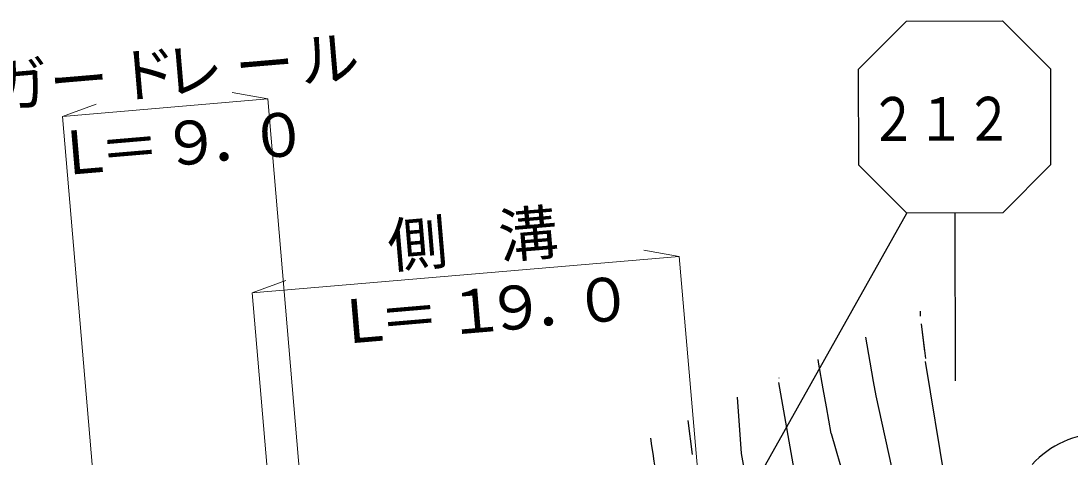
# Model space of a CAD drawing. Units: millimetres, scale not verified. Extents: x 40000 to 680000, y 20000 to 380000.
# Drawn here: x 356719 to 400594, y 316496 to 334727 of the extents above; entities that cross this region are included whole.
import ezdxf
from ezdxf.enums import TextEntityAlignment as Align

# ---------------------------------------------------------------- set-up
doc = ezdxf.new("R2010")
doc.units = ezdxf.units.MM
doc.header["$LTSCALE"] = 1000
for name, color, linetype, lineweight in [('M-BGD', 7, 'Continuous', 25), ('M-STR-HTXT', 7, 'Continuous', 13), ('M-STR-STRC', 7, 'Continuous', 25)]:
    doc.layers.add(name, color=color, linetype=linetype, lineweight=lineweight)
doc.styles.add('ＭＳ ゴシック', font='')
doc.styles.get('ＭＳ ゴシック').set_extended_font_data('MS Gothic')

msp = doc.modelspace()

# ---------------------------------------------------------------- linework, layer by layer
at = {"layer": 'M-BGD'}
for p, q in [((394322, 322588), (394322, 322387)), ((394322, 322588), (394322, 322387)), ((394373, 322067), (394547, 320613)), ((394373, 322067), (394506, 320904)), ((394373, 322067), (394547, 320613)), ((394373, 322067), (394506, 320904)), ((392038, 321510), (392221, 320468)), ((392038, 321510), (392221, 320468)), ((390085, 320383), (390055, 320574)), ((390085, 320383), (390055, 320574)), ((390268, 319351), (390085, 320383)), ((390268, 319351), (390085, 320383)), ((392221, 320468), (392363, 319656)), ((392221, 320468), (392363, 319656)), ((394537, 320493), (396721, 307323)), ((394537, 320493), (396721, 307323)), ((388403, 319607), (389133, 315438)), ((388403, 319607), (389133, 315438)), ((388412, 319808), (388422, 319798)), ((388412, 319808), (388422, 319798)), ((392363, 319656), (392475, 319055)), ((392363, 319656), (392475, 319055)), ((386679, 318992), (386845, 316646)), ((386679, 318992), (386845, 316646)), ((390410, 318589), (390268, 319351)), ((390410, 318589), (390268, 319351)), ((392475, 319055), (393629, 313753)), ((392475, 319055), (393629, 313753)), ((390603, 317477), (390410, 318589)), ((390603, 317477), (390410, 318589)), ((384616, 318025), (384790, 316602)), ((384616, 318025), (384790, 316602)), ((390603, 317477), (392128, 312206)), ((390603, 317477), (392128, 312206)), ((386845, 316646), (388468, 307787)), ((386845, 316646), (388468, 307787))]:
    msp.add_line(p, q, dxfattribs=at)
for centre, radius, start, end in [((564205, 343002), 182971, 188.0793, 191.35359), ((564205, 343002), 182971, 188.0793, 191.35359), ((401851, 313680), 3780, 39.5548, 138.6245), ((401851, 313680), 3780, 39.5548, 138.6245)]:
    msp.add_arc(centre, radius, start, end, dxfattribs=at)
at = {"layer": 'M-STR-HTXT'}
for p, q in [((365557, 331731), (367041, 331473)), ((365557, 331731), (367041, 331473)), ((358450, 330733), (367041, 331473)), ((358450, 330733), (367041, 331473)), ((367041, 331473), (371103, 283716)), ((367041, 331473), (371103, 283716)), ((358450, 330733), (359863, 331248)), ((358450, 330733), (359863, 331248)), ((358450, 330733), (362492, 283317)), ((358450, 330733), (362492, 283317)), ((382776, 325150), (384251, 324883)), ((382776, 325150), (384251, 324883)), ((366387, 323361), (384251, 324883)), ((366387, 323361), (384251, 324883)), ((387685, 284664), (384251, 324883)), ((387685, 284664), (384251, 324883)), ((366387, 323361), (367799, 323875)), ((366387, 323361), (367799, 323875)), ((369811, 283142), (366387, 323361)), ((369811, 283142), (366387, 323361))]:
    msp.add_line(p, q, dxfattribs=at)
at = {"layer": 'M-STR-STRC'}
for p, q in [((391754, 332709), (393755, 334719)), ((391754, 332709), (393755, 334719)), ((393755, 334719), (397765, 334727)), ((393755, 334719), (397765, 334727)), ((397765, 334727), (399775, 332726)), ((397765, 334727), (399775, 332726)), ((391762, 328699), (391754, 332709)), ((391762, 328699), (391754, 332709)), ((399775, 332726), (399783, 328716)), ((399775, 332726), (399783, 328716)), ((393772, 326698), (391762, 328699)), ((393772, 326698), (391762, 328699)), ((399783, 328716), (397782, 326706)), ((399783, 328716), (397782, 326706)), ((369769, 284044), (393772, 326698)), ((369769, 284044), (393772, 326698)), ((397782, 326706), (393772, 326698)), ((397782, 326706), (393772, 326698)), ((395777, 326702), (395792, 319683)), ((395777, 326702), (395792, 319683))]:
    msp.add_line(p, q, dxfattribs=at)

# ---------------------------------------------------------------- texts
at = {"layer": 'M-STR-HTXT', "style": 'ＭＳ ゴシック'}
for s, p in [('ル', (368499, 331580)), ('ル', (368499, 331580)), ('ド', (360876, 330949)), ('ド', (360876, 330949)), ('レ', (362801, 331113)), ('レ', (362801, 331113)), ('ガ', (355493, 330486)), ('ガ', (355493, 330486)), ('ー', (365783, 331353)), ('ー', (365783, 331353)), ('ー', (358019, 330702)), ('ー', (358019, 330702)), ('０', (366366, 328394)), ('０', (366366, 328394)), ('９', (362717, 328085)), ('９', (362717, 328085)), ('Ｌ', (358266, 327705)), ('Ｌ', (358266, 327705)), ('＝', (360141, 327859)), ('＝', (360141, 327859)), ('．', (364682, 328250)), ('．', (364682, 328250)), ('溝', (376812, 324255)), ('溝', (376812, 324255)), ('側', (372181, 323854)), ('側', (372181, 323854)), ('０', (379946, 321505)), ('０', (379946, 321505)), ('１', (374603, 321042)), ('１', (374603, 321042)), ('９', (376287, 321186)), ('９', (376287, 321186)), ('Ｌ', (369972, 320651)), ('Ｌ', (369972, 320651)), ('＝', (371837, 320805)), ('＝', (371837, 320805)), ('．', (378252, 321361)), ('．', (378252, 321361))]:
    msp.add_text(s, height=1833, rotation=4.87, dxfattribs=at).set_placement(p, align=Align.BOTTOM_LEFT)
at = {"layer": 'M-STR-STRC', "style": 'ＭＳ ゴシック', "width": 0.8}
msp.add_text('２１２', height=1833, rotation=0.122, dxfattribs=at).set_placement((392202, 329161), align=Align.BOTTOM_LEFT)
msp.add_text('２１２', height=1833, rotation=0.122, dxfattribs=at).set_placement((392202, 329161), align=Align.BOTTOM_LEFT)

doc.saveas('drawing.dxf')
